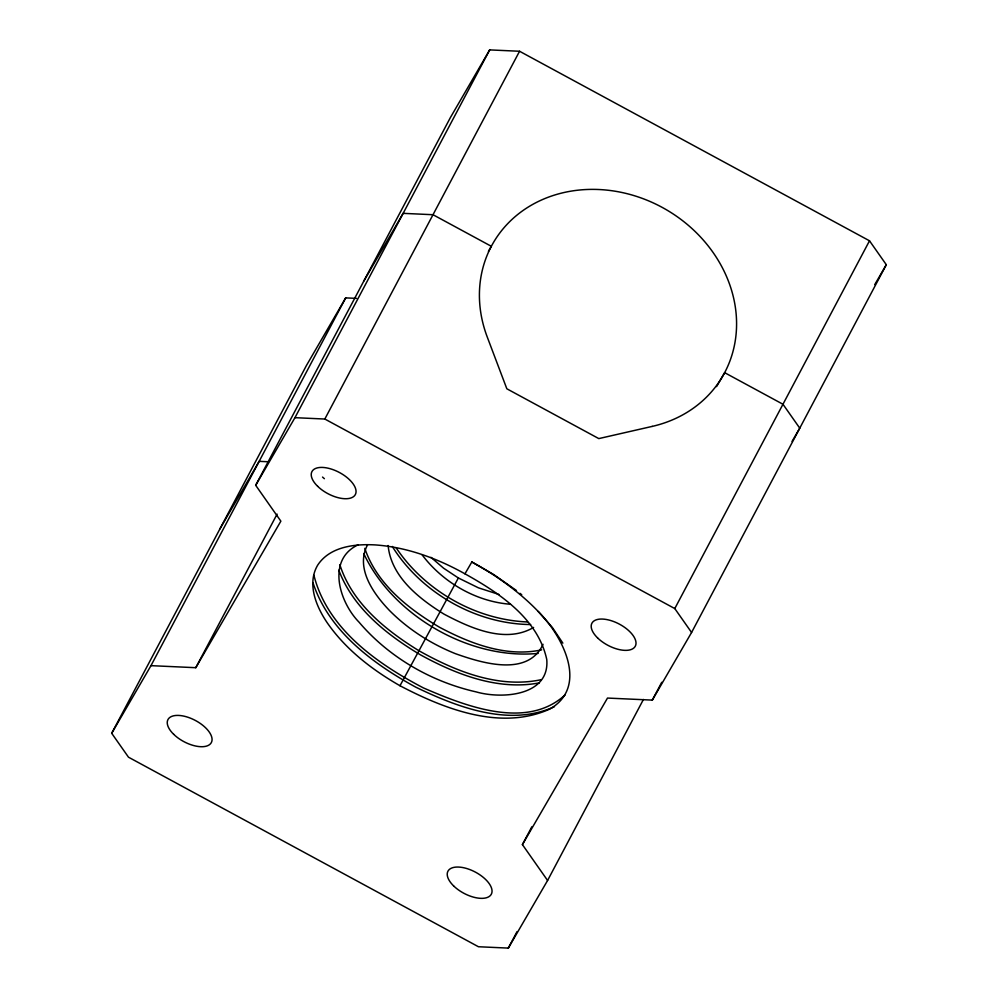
<?xml version="1.0" encoding="UTF-8"?>
<svg xmlns="http://www.w3.org/2000/svg" width="998" height="998" viewBox="0 0 998 998"><rect width="100%" height="100%" fill="white"/><g stroke="black" fill="none" stroke-linecap="round" stroke-linejoin="round"><path stroke-width="1.5" d="M543.049 644.309C527.742 677.393 481.572 662.934 455.263 653.615C430.737 643.698 407.908 629.189 389.307 610.314C373.489 593.798 355.039 568.049 367.613 544.733M399.986 685.738C372.167 669.808 345.944 649.648 327.469 623.139C316.291 606.809 306.623 583.892 317.701 565.105C329.939 546.505 354.889 543.773 375.285 544.92C406.947 547.141 437.423 558.418 464.956 573.825L471.829 561.986A151.933 74.588 27.9 0 1 538.159 611.412C561.849 635.052 589.481 686.113 549.873 709.029C500.796 731.147 444.497 709.067 399.986 685.738L458.369 577.979L443.599 568.199L430.949 557.333M643.423 699.461L547.59 880.473L508.319 948.1L478.441 946.74L128.493 757.195L111.701 733.293L306.423 365.518L345.695 297.891L356.511 298.377M111.701 733.293L150.972 665.654L345.695 297.891M150.972 665.654L195.783 667.699L280.862 521.168L255.688 485.302L450.41 117.527L489.681 49.9L519.559 51.26L869.508 240.805L886.299 264.707L691.577 632.483L652.305 700.109L607.495 698.064L522.416 844.607L547.59 880.473M255.688 485.302L294.959 417.675L489.681 49.9M294.959 417.675L324.824 419.035L519.559 51.26M195.783 667.699L277.095 514.12M522.416 844.607L531.847 826.781M691.577 632.483L674.785 608.568L869.508 240.805M508.319 948.1L517.039 931.645M652.305 700.109L661.749 682.283M219.884 528.977L259.156 461.338L268.425 461.762M363.871 280.987L403.13 213.347L433.007 214.72L491.34 246.306L488.421 251.321M716.552 386.613L724.648 372.666L782.968 404.252L799.76 428.167L792.05 441.428M874.747 284.605L886.299 264.707M565.255 694.77C526.482 730.524 465.018 705.873 423.451 687.934C377.119 663.682 327.344 628.752 313.908 575.235M533.618 627.43C505.325 644.059 470.22 627.967 444.035 614.144C419.11 598.65 391.129 576.894 388.11 545.507M554.439 706.684C509.292 727.243 457.483 707.258 415.754 687.16C372.953 663.72 329.016 631.223 313.073 583.057M358.282 544.746C326.146 559.703 339.445 602.231 359.006 622.128C388.958 657.37 431.261 681.746 476.233 691.913C501.782 699.261 549.886 696.08 546.767 659.541C538.009 618.66 499.2 592.887 464.956 573.825M541.652 649.848C506.41 657.495 470.445 643.66 439.669 627.343C408.394 608.867 376.782 583.98 364.806 548.339M541.353 679.65C498.751 688.807 455.4 671.242 418.786 650.646C385.64 630.212 352.107 603.166 339.856 564.731M539.382 682.869C497.965 690.766 456.123 674.411 420.32 654.763C386.588 634.666 353.067 607.969 338.796 570.145M538.147 653.391C469.796 660.09 392.85 615.679 363.771 553.628M530.649 624.536C475.946 624.074 421.181 592.8 392.276 546.442M527.306 621.954C475.647 619.746 424.836 590.766 396.144 547.79M510.465 604.252C475.909 601.619 442.9 582.395 422.129 554.863M498.925 594.434L478.441 587.834L458.369 577.979M471.829 561.986L493.648 574.511L516.465 590.529M324.824 419.035L674.785 608.568M519.995 593.336L521.729 594.746M538.159 611.412L552.356 627.468L562.86 643.149M324.387 478.691A26.534 13.024 27.9 0 1 322.529 477.069M652.23 426.396L598.8 438.596L506.834 388.783L487.261 337.05A132.684 115.568 30.1 0 1 563.758 192.577A132.684 115.568 30.1 0 1 728.727 281.923A132.684 115.568 30.1 0 1 652.23 426.396M317.613 486.263A24.551 12.051 27.9 0 0 355.226 494.759A24.551 12.051 27.9 0 0 328.105 468.199A24.551 12.051 27.9 0 0 317.613 486.263M597.577 637.897A24.551 12.051 27.9 0 0 635.19 646.392A24.551 12.051 27.9 0 0 608.069 619.833A24.551 12.051 27.9 0 0 597.577 637.897M453.591 885.875A24.551 12.051 27.9 0 0 491.216 894.383A24.551 12.051 27.9 0 0 464.082 867.823A24.551 12.051 27.9 0 0 453.591 885.875M173.627 734.254A24.551 12.051 27.9 0 0 211.239 742.749A24.551 12.051 27.9 0 0 184.119 716.19A24.551 12.051 27.9 0 0 173.627 734.254"/></g></svg>
